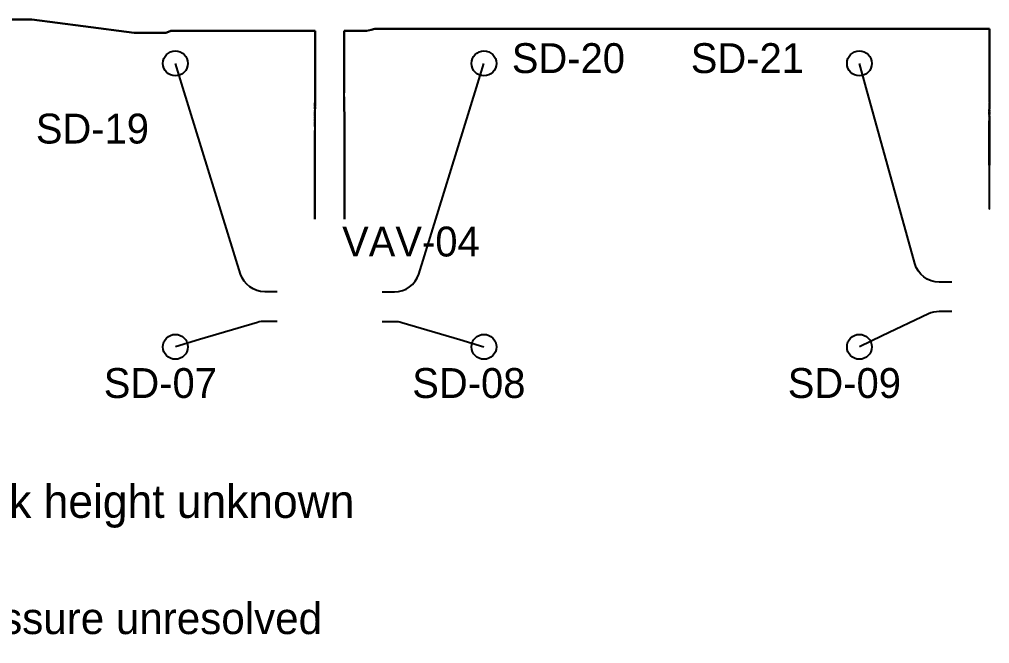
# Model space of a CAD drawing. Header units: metres. Extents: x 0.1 to 41.9, y 0.9 to 39.
# Drawn here: x 20.78 to 32.48, y 0.89 to 8.41 of the extents above; entities that cross this region are included whole.
import ezdxf

# ---------------------------------------------------------------- set-up
doc = ezdxf.new("R2010")
doc.units = ezdxf.units.M
for name, color, linetype in [('BSA_BRANCH_AXIS', 5, 'Continuous'), ('BSA_BRANCH_LABEL', 3, 'Continuous'), ('BSA_MATERIAL_SECTION', 7, 'Continuous'), ('BSA_TERMINAL_CENTRE', 3, 'Continuous'), ('BSA_VAV_LABEL', 7, 'Continuous')]:
    doc.layers.add(name, color=color, linetype=linetype)

msp = doc.modelspace()

# ---------------------------------------------------------------- linework, layer by layer
at = {"layer": 'BSA_BRANCH_AXIS'}
for points in [[(23.888, 5.124), (23.738, 5.124, -0.328731), (23.447, 5.338), (22.751, 7.585), (22.661, 7.876)], [(25.153, 5.124), (25.303, 5.124, 0.328731), (25.595, 5.338), (26.291, 7.585), (26.381, 7.876)], [(32.021, 5.242), (31.871, 5.242, -0.33707), (31.577, 5.465), (30.99, 7.583), (30.909, 7.876)], [(32.021, 4.886), (31.871, 4.886, 0.111497), (31.74, 4.857), (31.184, 4.592), (30.909, 4.461)], [(23.888, 4.768), (23.738, 4.768, 0.072274), (23.651, 4.755), (22.953, 4.548), (22.661, 4.461)], [(25.153, 4.768), (25.303, 4.768, -0.072274), (25.39, 4.755), (26.089, 4.548), (26.381, 4.461)]]:
    msp.add_lwpolyline(points, format="xyb", dxfattribs=at)
at = {"layer": 'BSA_MATERIAL_SECTION'}
for p, q in [((20.455, 8.406), (20.88, 8.406)), ((20.88, 8.406), (20.455, 8.406)), ((20.88, 8.406), (20.88, 8.406)), ((20.88, 8.406), (20.88, 8.406)), ((20.88, 8.406), (20.88, 8.406)), ((20.88, 8.406), (20.88, 8.406)), ((20.905, 8.406), (20.88, 8.406)), ((20.88, 8.406), (20.905, 8.406)), ((20.905, 8.406), (20.93, 8.406)), ((20.93, 8.406), (20.905, 8.406)), ((21.547, 8.324), (20.93, 8.406)), ((20.93, 8.406), (21.547, 8.325)), ((22.164, 8.244), (21.547, 8.325)), ((21.547, 8.324), (22.164, 8.243)), ((22.164, 8.244), (22.189, 8.244)), ((22.189, 8.243), (22.164, 8.243)), ((22.214, 8.244), (22.189, 8.244)), ((22.189, 8.243), (22.214, 8.243)), ((22.214, 8.244), (22.214, 8.244)), ((22.214, 8.244), (22.214, 8.243)), ((22.214, 8.244), (22.239, 8.244)), ((22.214, 8.244), (22.214, 8.243)), ((22.214, 8.244), (22.214, 8.244)), ((22.239, 8.243), (22.214, 8.243)), ((22.264, 8.244), (22.239, 8.244)), ((22.239, 8.243), (22.264, 8.243)), ((22.264, 8.244), (22.368, 8.244)), ((22.368, 8.243), (22.264, 8.243)), ((22.445, 8.244), (22.368, 8.244)), ((22.368, 8.243), (22.445, 8.243)), ((22.445, 8.244), (22.47, 8.244)), ((22.47, 8.243), (22.445, 8.243)), ((22.495, 8.244), (22.47, 8.244)), ((22.47, 8.243), (22.495, 8.243)), ((22.495, 8.244), (22.495, 8.243)), ((22.495, 8.244), (22.495, 8.244)), ((22.495, 8.244), (22.495, 8.244)), ((22.495, 8.244), (22.495, 8.243)), ((22.495, 8.244), (22.52, 8.244)), ((22.52, 8.243), (22.495, 8.243)), ((22.545, 8.244), (22.52, 8.244)), ((22.52, 8.243), (22.545, 8.243)), ((22.545, 8.244), (22.577, 8.257)), ((22.577, 8.256), (22.545, 8.243)), ((22.606, 8.269), (22.577, 8.257)), ((22.577, 8.256), (22.606, 8.268)), ((22.606, 8.269), (22.631, 8.269)), ((22.631, 8.268), (22.606, 8.268)), ((22.656, 8.269), (22.631, 8.269)), ((22.631, 8.268), (22.656, 8.268)), ((22.656, 8.269), (22.656, 8.268)), ((22.656, 8.269), (22.656, 8.269)), ((22.656, 8.269), (23.388, 8.269)), ((22.656, 8.268), (22.656, 8.269)), ((22.656, 8.269), (22.656, 8.269)), ((23.388, 8.268), (22.656, 8.268)), ((24.121, 8.269), (23.388, 8.269)), ((23.388, 8.268), (24.121, 8.268)), ((24.121, 8.269), (24.121, 8.269)), ((24.121, 8.268), (24.121, 8.269)), ((24.121, 8.269), (24.249, 8.269)), ((24.121, 8.269), (24.121, 8.268)), ((24.121, 8.269), (24.121, 8.269)), ((24.249, 8.268), (24.121, 8.268)), ((24.346, 8.269), (24.249, 8.269)), ((24.249, 8.268), (24.345, 8.268)), ((24.345, 7.935), (24.345, 8.268)), ((24.346, 8.269), (24.346, 7.936)), ((24.696, 8.269), (24.792, 8.269)), ((24.696, 8.269), (24.696, 7.936)), ((24.793, 8.268), (24.697, 8.268)), ((24.697, 7.935), (24.697, 8.268)), ((24.921, 8.269), (24.792, 8.269)), ((24.793, 8.268), (24.921, 8.268)), ((24.921, 8.269), (24.921, 8.269)), ((24.921, 8.269), (24.921, 8.268)), ((24.921, 8.269), (24.921, 8.268)), ((24.921, 8.269), (24.921, 8.269)), ((24.921, 8.269), (24.946, 8.269)), ((24.946, 8.268), (24.921, 8.268)), ((24.971, 8.269), (24.946, 8.269)), ((24.946, 8.268), (24.971, 8.268)), ((24.971, 8.269), (25.021, 8.282)), ((25.021, 8.281), (24.971, 8.268)), ((25.064, 8.294), (25.021, 8.282)), ((25.021, 8.281), (25.064, 8.293)), ((25.064, 8.294), (25.089, 8.294)), ((25.089, 8.293), (25.064, 8.293)), ((25.114, 8.294), (25.089, 8.294)), ((25.089, 8.293), (25.114, 8.293)), ((25.114, 8.294), (25.114, 8.294)), ((25.114, 8.294), (25.114, 8.293)), ((25.114, 8.294), (28.696, 8.294)), ((25.114, 8.293), (25.114, 8.294)), ((25.114, 8.294), (25.114, 8.294)), ((28.696, 8.293), (25.114, 8.293)), ((32.278, 8.294), (28.696, 8.294)), ((28.696, 8.293), (32.278, 8.293)), ((32.278, 8.294), (32.278, 8.294)), ((32.278, 8.293), (32.278, 8.294)), ((32.278, 8.294), (32.378, 8.294)), ((32.278, 8.294), (32.278, 8.293)), ((32.278, 8.294), (32.278, 8.294)), ((32.378, 8.293), (32.278, 8.293)), ((32.478, 8.294), (32.378, 8.294)), ((32.378, 8.293), (32.477, 8.293)), ((32.478, 8.294), (32.478, 8.104)), ((32.477, 8.104), (32.477, 8.293)), ((32.477, 8.104), (32.477, 7.914)), ((32.478, 7.914), (32.478, 8.104)), ((24.345, 7.935), (24.345, 7.602)), ((24.346, 7.602), (24.346, 7.936)), ((24.696, 7.602), (24.696, 7.936)), ((24.697, 7.935), (24.697, 7.602)), ((32.478, 7.914), (32.478, 7.914)), ((32.478, 7.914), (32.477, 7.914)), ((32.478, 7.914), (32.477, 7.914)), ((32.478, 7.914), (32.478, 7.914)), ((32.477, 7.889), (32.477, 7.914)), ((32.478, 7.914), (32.478, 7.889)), ((32.477, 7.889), (32.477, 7.864)), ((32.478, 7.864), (32.478, 7.889)), ((32.477, 7.814), (32.477, 7.864)), ((32.478, 7.864), (32.478, 7.814)), ((32.477, 7.814), (32.477, 7.771)), ((32.478, 7.771), (32.478, 7.814)), ((32.477, 7.746), (32.477, 7.771)), ((32.478, 7.771), (32.478, 7.746)), ((32.477, 7.746), (32.477, 7.721)), ((32.478, 7.721), (32.478, 7.746)), ((32.478, 7.721), (32.478, 7.721)), ((32.478, 7.721), (32.477, 7.721)), ((32.477, 7.681), (32.477, 7.721)), ((32.478, 7.721), (32.478, 7.681)), ((32.478, 7.721), (32.478, 7.721)), ((32.477, 7.721), (32.478, 7.721)), ((32.477, 7.681), (32.477, 7.641)), ((32.478, 7.641), (32.478, 7.681)), ((32.477, 7.616), (32.477, 7.641)), ((32.478, 7.641), (32.478, 7.641)), ((32.478, 7.641), (32.477, 7.641)), ((32.478, 7.641), (32.478, 7.616)), ((32.478, 7.641), (32.478, 7.641)), ((32.478, 7.641), (32.477, 7.641)), ((32.477, 7.616), (32.477, 7.591)), ((32.478, 7.591), (32.478, 7.616)), ((24.345, 7.602), (24.346, 7.602)), ((24.345, 7.602), (24.345, 7.602)), ((24.345, 7.562), (24.345, 7.602)), ((24.346, 7.602), (24.345, 7.602)), ((24.345, 7.602), (24.345, 7.602)), ((24.345, 7.562), (24.345, 7.522)), ((24.345, 7.497), (24.345, 7.522)), ((24.345, 7.522), (24.346, 7.522)), ((24.345, 7.522), (24.345, 7.522)), ((24.345, 7.522), (24.346, 7.522)), ((24.345, 7.522), (24.345, 7.522)), ((24.345, 7.497), (24.345, 7.472)), ((24.346, 7.602), (24.346, 7.562)), ((24.346, 7.522), (24.346, 7.562)), ((24.346, 7.522), (24.346, 7.497)), ((24.346, 7.472), (24.346, 7.497)), ((24.696, 7.602), (24.696, 7.602)), ((24.697, 7.602), (24.696, 7.602)), ((24.696, 7.602), (24.696, 7.562)), ((24.696, 7.602), (24.696, 7.602)), ((24.696, 7.602), (24.697, 7.602)), ((24.696, 7.522), (24.696, 7.562)), ((24.696, 7.522), (24.697, 7.522)), ((24.696, 7.522), (24.696, 7.522)), ((24.696, 7.472), (24.696, 7.522)), ((24.696, 7.522), (24.696, 7.522)), ((24.697, 7.522), (24.696, 7.522)), ((24.697, 7.562), (24.697, 7.602)), ((24.697, 7.562), (24.697, 7.522)), ((24.697, 7.472), (24.697, 7.522)), ((32.477, 7.591), (32.477, 7.589)), ((32.477, 7.588), (32.477, 7.589)), ((32.477, 7.589), (32.477, 7.589)), ((32.477, 7.583), (32.477, 7.588)), ((32.477, 7.583), (32.477, 7.58)), ((32.477, 7.58), (32.477, 7.577)), ((32.477, 7.574), (32.477, 7.577)), ((32.477, 7.57), (32.477, 7.574)), ((32.477, 7.57), (32.477, 7.567)), ((32.477, 7.56), (32.477, 7.567)), ((32.477, 7.56), (32.477, 7.557)), ((32.477, 7.546), (32.477, 7.557)), ((32.477, 7.546), (32.477, 7.544)), ((32.477, 7.544), (32.477, 7.544)), ((32.477, 7.544), (32.477, 7.54)), ((32.477, 7.532), (32.477, 7.54)), ((32.477, 7.529), (32.477, 7.532)), ((32.477, 7.524), (32.477, 7.529)), ((32.477, 7.524), (32.477, 7.52)), ((32.477, 7.516), (32.477, 7.52)), ((32.477, 7.513), (32.477, 7.516)), ((32.477, 7.513), (32.477, 7.508)), ((32.477, 7.506), (32.477, 7.508)), ((32.477, 7.502), (32.477, 7.506)), ((32.477, 7.502), (32.477, 7.495)), ((32.477, 7.491), (32.477, 7.495)), ((32.477, 7.491), (32.477, 7.49)), ((32.477, 7.49), (32.477, 7.489)), ((32.477, 7.48), (32.477, 7.489)), ((32.477, 7.489), (32.477, 7.48)), ((32.477, 7.591), (32.477, 7.591)), ((32.477, 7.591), (32.477, 7.591)), ((32.477, 7.591), (32.477, 7.591)), ((32.477, 7.591), (32.477, 7.591)), ((32.478, 7.591), (32.478, 7.591)), ((32.478, 7.589), (32.478, 7.591)), ((32.478, 7.591), (32.478, 7.591)), ((32.478, 7.591), (32.478, 7.591)), ((32.478, 7.591), (32.478, 7.591)), ((32.478, 7.589), (32.478, 7.588)), ((32.478, 7.589), (32.478, 7.589)), ((32.478, 7.588), (32.478, 7.583)), ((32.478, 7.58), (32.478, 7.583)), ((32.478, 7.577), (32.478, 7.58)), ((32.478, 7.577), (32.478, 7.574)), ((32.478, 7.574), (32.478, 7.57)), ((32.478, 7.567), (32.478, 7.57)), ((32.478, 7.567), (32.478, 7.56)), ((32.478, 7.557), (32.478, 7.56)), ((32.478, 7.557), (32.478, 7.546)), ((32.478, 7.544), (32.478, 7.546)), ((32.478, 7.544), (32.478, 7.544)), ((32.478, 7.54), (32.478, 7.544)), ((32.478, 7.54), (32.478, 7.532)), ((32.478, 7.532), (32.478, 7.529)), ((32.478, 7.529), (32.478, 7.524)), ((32.478, 7.52), (32.478, 7.524)), ((32.478, 7.52), (32.478, 7.516)), ((32.478, 7.516), (32.478, 7.513)), ((32.478, 7.508), (32.478, 7.513)), ((32.478, 7.508), (32.478, 7.506)), ((32.478, 7.506), (32.478, 7.502)), ((32.478, 7.495), (32.478, 7.502)), ((32.478, 7.495), (32.477, 7.491)), ((32.477, 7.49), (32.477, 7.491)), ((32.477, 7.489), (32.477, 7.49)), ((24.344, 7.406), (24.345, 7.411)), ((24.344, 7.406), (24.344, 7.401)), ((24.344, 7.398), (24.344, 7.401)), ((24.344, 7.395), (24.344, 7.398)), ((24.344, 7.395), (24.344, 7.39)), ((24.344, 7.387), (24.344, 7.39)), ((24.344, 7.383), (24.344, 7.387)), ((24.344, 7.383), (24.344, 7.376)), ((24.344, 7.373), (24.344, 7.376)), ((24.344, 7.373), (24.344, 7.372)), ((24.344, 7.372), (24.344, 7.371)), ((24.344, 7.361), (24.344, 7.371)), ((24.345, 7.472), (24.345, 7.472)), ((24.345, 7.472), (24.345, 7.472)), ((24.345, 7.472), (24.345, 7.471)), ((24.345, 7.472), (24.345, 7.472)), ((24.345, 7.472), (24.345, 7.472)), ((24.345, 7.469), (24.345, 7.471)), ((24.345, 7.471), (24.345, 7.471)), ((24.345, 7.465), (24.345, 7.469)), ((24.345, 7.465), (24.345, 7.462)), ((24.345, 7.462), (24.345, 7.459)), ((24.345, 7.456), (24.345, 7.459)), ((24.345, 7.451), (24.345, 7.456)), ((24.345, 7.451), (24.345, 7.449)), ((24.345, 7.441), (24.345, 7.449)), ((24.345, 7.441), (24.345, 7.439)), ((24.345, 7.428), (24.345, 7.439)), ((24.346, 7.439), (24.345, 7.428)), ((24.345, 7.428), (24.345, 7.426)), ((24.345, 7.426), (24.345, 7.428)), ((24.345, 7.426), (24.345, 7.425)), ((24.345, 7.425), (24.345, 7.426)), ((24.345, 7.425), (24.345, 7.422)), ((24.345, 7.422), (24.345, 7.425)), ((24.345, 7.414), (24.345, 7.422)), ((24.345, 7.422), (24.345, 7.414)), ((24.345, 7.411), (24.345, 7.414)), ((24.345, 7.414), (24.345, 7.411)), ((24.345, 7.411), (24.345, 7.406)), ((24.345, 7.401), (24.345, 7.406)), ((24.345, 7.401), (24.345, 7.398)), ((24.345, 7.398), (24.345, 7.395)), ((24.345, 7.39), (24.345, 7.395)), ((24.345, 7.39), (24.345, 7.387)), ((24.345, 7.387), (24.345, 7.383)), ((24.345, 7.376), (24.345, 7.383)), ((24.345, 7.376), (24.345, 7.373)), ((24.345, 7.372), (24.345, 7.373)), ((24.345, 7.371), (24.345, 7.372)), ((24.345, 7.371), (24.345, 7.361)), ((24.346, 7.472), (24.346, 7.472)), ((24.346, 7.471), (24.346, 7.472)), ((24.346, 7.472), (24.346, 7.472)), ((24.346, 7.472), (24.346, 7.472)), ((24.346, 7.472), (24.346, 7.472)), ((24.346, 7.471), (24.346, 7.469)), ((24.346, 7.471), (24.346, 7.471)), ((24.346, 7.469), (24.346, 7.465)), ((24.346, 7.462), (24.346, 7.465)), ((24.346, 7.459), (24.346, 7.462)), ((24.346, 7.459), (24.346, 7.456)), ((24.346, 7.456), (24.346, 7.451)), ((24.346, 7.449), (24.346, 7.451)), ((24.346, 7.449), (24.346, 7.441)), ((24.346, 7.439), (24.346, 7.441)), ((24.696, 7.472), (24.699, 7.117)), ((24.699, 7.117), (24.697, 7.472)), ((32.476, 7.457), (32.476, 7.463)), ((32.476, 7.457), (32.476, 7.454)), ((32.476, 7.454), (32.476, 7.451)), ((32.476, 7.449), (32.476, 7.451)), ((32.476, 7.446), (32.476, 7.449)), ((32.476, 7.446), (32.476, 7.442)), ((32.476, 7.441), (32.476, 7.442)), ((32.476, 7.441), (32.476, 7.441)), ((32.476, 7.441), (32.476, 7.439)), ((32.476, 7.438), (32.476, 7.439)), ((32.476, 7.438), (32.476, 7.432)), ((32.476, 7.431), (32.476, 7.432)), ((32.476, 7.43), (32.476, 7.431)), ((32.476, 7.43), (32.476, 7.426)), ((32.476, 7.422), (32.476, 7.426)), ((32.476, 7.42), (32.476, 7.422)), ((32.476, 7.422), (32.476, 7.422)), ((32.476, 7.422), (32.476, 7.422)), ((32.476, 7.42), (32.476, 7.418)), ((32.476, 7.418), (32.476, 7.418)), ((32.476, 7.418), (32.476, 7.418)), ((32.476, 7.413), (32.476, 7.418)), ((32.476, 7.413), (32.476, 7.407)), ((32.476, 7.405), (32.476, 7.407)), ((32.476, 7.405), (32.476, 7.405)), ((32.476, 7.405), (32.476, 7.404)), ((32.476, 7.401), (32.476, 7.404)), ((32.476, 7.401), (32.476, 7.4)), ((32.476, 7.399), (32.476, 7.4)), ((32.476, 7.397), (32.476, 7.399)), ((32.476, 7.397), (32.476, 7.395)), ((32.476, 7.393), (32.476, 7.395)), ((32.476, 7.391), (32.476, 7.393)), ((32.476, 7.391), (32.476, 7.389)), ((32.476, 7.389), (32.476, 7.387)), ((32.476, 7.385), (32.476, 7.387)), ((32.476, 7.385), (32.476, 7.384)), ((32.476, 7.383), (32.476, 7.384)), ((32.476, 7.382), (32.476, 7.383)), ((32.476, 7.379), (32.476, 7.382)), ((32.476, 7.379), (32.476, 7.377)), ((32.476, 7.377), (32.476, 7.376)), ((32.476, 7.373), (32.476, 7.376)), ((32.476, 7.371), (32.476, 7.373)), ((32.476, 7.373), (32.476, 7.373)), ((32.476, 7.371), (32.476, 7.371)), ((32.476, 7.366), (32.476, 7.371)), ((32.477, 7.48), (32.477, 7.474)), ((32.477, 7.474), (32.477, 7.48)), ((32.477, 7.472), (32.477, 7.474)), ((32.477, 7.474), (32.477, 7.472)), ((32.477, 7.47), (32.477, 7.472)), ((32.477, 7.472), (32.477, 7.47)), ((32.477, 7.47), (32.477, 7.467)), ((32.477, 7.467), (32.477, 7.47)), ((32.477, 7.466), (32.477, 7.467)), ((32.477, 7.467), (32.477, 7.466)), ((32.476, 7.463), (32.477, 7.466)), ((32.477, 7.466), (32.477, 7.463)), ((32.477, 7.463), (32.477, 7.457)), ((32.477, 7.454), (32.477, 7.457)), ((32.477, 7.451), (32.477, 7.454)), ((32.477, 7.451), (32.477, 7.449)), ((32.477, 7.449), (32.477, 7.446)), ((32.477, 7.442), (32.477, 7.446)), ((32.477, 7.442), (32.477, 7.441)), ((32.477, 7.439), (32.477, 7.441)), ((32.477, 7.441), (32.477, 7.441)), ((32.477, 7.439), (32.477, 7.438)), ((32.477, 7.432), (32.477, 7.438)), ((32.477, 7.432), (32.477, 7.431)), ((32.477, 7.431), (32.477, 7.43)), ((32.477, 7.426), (32.477, 7.43)), ((32.477, 7.426), (32.477, 7.422)), ((32.477, 7.422), (32.477, 7.42)), ((32.477, 7.422), (32.477, 7.422)), ((32.477, 7.422), (32.477, 7.422)), ((32.477, 7.418), (32.477, 7.42)), ((32.477, 7.418), (32.477, 7.418)), ((32.477, 7.418), (32.477, 7.418)), ((32.477, 7.413), (32.477, 7.418)), ((32.477, 7.413), (32.477, 7.407)), ((32.477, 7.407), (32.477, 7.405)), ((32.477, 7.405), (32.477, 7.405)), ((32.477, 7.404), (32.477, 7.405)), ((32.477, 7.404), (32.477, 7.401)), ((32.477, 7.4), (32.477, 7.401)), ((32.477, 7.4), (32.477, 7.399)), ((32.477, 7.399), (32.477, 7.397)), ((32.477, 7.395), (32.477, 7.397)), ((32.477, 7.395), (32.477, 7.393)), ((32.477, 7.393), (32.477, 7.391)), ((32.477, 7.389), (32.477, 7.391)), ((32.477, 7.387), (32.477, 7.389)), ((32.477, 7.387), (32.477, 7.385)), ((32.477, 7.384), (32.477, 7.385)), ((32.477, 7.384), (32.477, 7.383)), ((32.477, 7.383), (32.477, 7.382)), ((32.477, 7.382), (32.477, 7.379)), ((32.477, 7.377), (32.477, 7.379)), ((32.477, 7.376), (32.477, 7.377)), ((32.477, 7.376), (32.477, 7.373)), ((32.477, 7.373), (32.477, 7.373)), ((32.477, 7.373), (32.477, 7.371)), ((32.477, 7.371), (32.477, 7.371)), ((32.477, 7.371), (32.477, 7.366)), ((24.343, 7.281), (24.343, 7.282)), ((24.343, 7.278), (24.343, 7.281)), ((24.343, 7.278), (24.343, 7.277)), ((24.343, 7.275), (24.343, 7.277)), ((24.343, 7.273), (24.343, 7.275)), ((24.343, 7.273), (24.343, 7.27)), ((24.343, 7.27), (24.343, 7.269)), ((24.343, 7.267), (24.343, 7.269)), ((24.343, 7.267), (24.343, 7.266)), ((24.343, 7.265), (24.343, 7.266)), ((24.343, 7.264), (24.343, 7.265)), ((24.343, 7.261), (24.343, 7.264)), ((24.343, 7.261), (24.343, 7.259)), ((24.343, 7.259), (24.343, 7.258)), ((24.343, 7.255), (24.343, 7.258)), ((24.343, 7.255), (24.343, 7.254)), ((24.343, 7.253), (24.343, 7.254)), ((24.344, 7.361), (24.344, 7.355)), ((24.344, 7.353), (24.344, 7.355)), ((24.344, 7.351), (24.344, 7.353)), ((24.344, 7.351), (24.344, 7.349)), ((24.344, 7.348), (24.344, 7.349)), ((24.344, 7.345), (24.344, 7.348)), ((24.344, 7.339), (24.344, 7.345)), ((24.344, 7.339), (24.344, 7.336)), ((24.344, 7.336), (24.344, 7.333)), ((24.344, 7.33), (24.344, 7.333)), ((24.344, 7.328), (24.344, 7.33)), ((24.344, 7.328), (24.344, 7.324)), ((24.344, 7.323), (24.344, 7.324)), ((24.344, 7.323), (24.344, 7.323)), ((24.344, 7.323), (24.344, 7.321)), ((24.344, 7.319), (24.344, 7.321)), ((24.344, 7.319), (24.344, 7.313)), ((24.344, 7.312), (24.344, 7.313)), ((24.344, 7.311), (24.344, 7.312)), ((24.344, 7.311), (24.344, 7.308)), ((24.344, 7.304), (24.344, 7.308)), ((24.345, 7.308), (24.344, 7.304)), ((24.344, 7.304), (24.344, 7.304)), ((24.344, 7.304), (24.344, 7.303)), ((24.344, 7.303), (24.344, 7.304)), ((24.344, 7.304), (24.344, 7.304)), ((24.344, 7.302), (24.344, 7.303)), ((24.344, 7.303), (24.344, 7.302)), ((24.344, 7.302), (24.344, 7.3)), ((24.344, 7.3), (24.344, 7.302)), ((24.344, 7.299), (24.344, 7.3)), ((24.344, 7.3), (24.344, 7.299)), ((24.344, 7.299), (24.344, 7.299)), ((24.344, 7.299), (24.344, 7.299)), ((24.344, 7.295), (24.344, 7.299)), ((24.344, 7.295), (24.344, 7.299)), ((24.344, 7.295), (24.344, 7.289)), ((24.344, 7.295), (24.344, 7.289)), ((24.344, 7.287), (24.344, 7.289)), ((24.344, 7.289), (24.344, 7.287)), ((24.344, 7.287), (24.344, 7.286)), ((24.344, 7.286), (24.344, 7.287)), ((24.343, 7.282), (24.344, 7.286)), ((24.344, 7.286), (24.344, 7.286)), ((24.344, 7.286), (24.344, 7.282)), ((24.344, 7.286), (24.344, 7.286)), ((24.343, 7.282), (24.343, 7.282)), ((24.344, 7.282), (24.344, 7.281)), ((24.344, 7.282), (24.344, 7.282)), ((24.344, 7.281), (24.344, 7.278)), ((24.344, 7.277), (24.344, 7.278)), ((24.344, 7.277), (24.344, 7.275)), ((24.344, 7.275), (24.344, 7.273)), ((24.344, 7.27), (24.344, 7.273)), ((24.344, 7.269), (24.344, 7.27)), ((24.344, 7.269), (24.344, 7.267)), ((24.344, 7.266), (24.344, 7.267)), ((24.344, 7.266), (24.344, 7.265)), ((24.344, 7.265), (24.344, 7.264)), ((24.344, 7.264), (24.344, 7.261)), ((24.344, 7.259), (24.344, 7.261)), ((24.344, 7.258), (24.344, 7.259)), ((24.344, 7.258), (24.344, 7.255)), ((24.344, 7.254), (24.344, 7.255)), ((24.344, 7.254), (24.344, 7.253)), ((24.345, 7.355), (24.345, 7.361)), ((24.345, 7.355), (24.345, 7.353)), ((24.345, 7.353), (24.345, 7.351)), ((24.345, 7.349), (24.345, 7.351)), ((24.345, 7.349), (24.345, 7.348)), ((24.345, 7.348), (24.345, 7.345)), ((24.345, 7.345), (24.345, 7.339)), ((24.345, 7.336), (24.345, 7.339)), ((24.345, 7.333), (24.345, 7.336)), ((24.345, 7.333), (24.345, 7.33)), ((24.345, 7.33), (24.345, 7.328)), ((24.345, 7.324), (24.345, 7.328)), ((24.345, 7.324), (24.345, 7.323)), ((24.345, 7.321), (24.345, 7.323)), ((24.345, 7.323), (24.345, 7.323)), ((24.345, 7.321), (24.345, 7.319)), ((24.345, 7.313), (24.345, 7.319)), ((24.345, 7.313), (24.345, 7.312)), ((24.345, 7.312), (24.345, 7.311)), ((24.345, 7.308), (24.345, 7.311)), ((32.476, 7.34), (32.475, 7.332)), ((32.475, 7.332), (32.475, 7.324)), ((32.475, 7.323), (32.475, 7.324)), ((32.475, 7.321), (32.475, 7.323)), ((32.475, 7.321), (32.475, 7.314)), ((32.475, 7.308), (32.475, 7.314)), ((32.475, 7.304), (32.475, 7.308)), ((32.475, 7.303), (32.475, 7.304)), ((32.475, 7.303), (32.475, 7.301)), ((32.475, 7.301), (32.475, 7.297)), ((32.475, 7.294), (32.475, 7.297)), ((32.475, 7.294), (32.475, 7.292)), ((32.475, 7.292), (32.475, 7.288)), ((32.475, 7.282), (32.475, 7.288)), ((32.475, 7.279), (32.475, 7.282)), ((32.475, 7.278), (32.475, 7.279)), ((32.475, 7.278), (32.475, 7.275)), ((32.475, 7.272), (32.475, 7.275)), ((32.475, 7.27), (32.475, 7.272)), ((32.475, 7.267), (32.475, 7.27)), ((32.475, 7.267), (32.475, 7.261)), ((32.475, 7.255), (32.475, 7.261)), ((32.475, 7.255), (32.475, 7.253)), ((32.476, 7.366), (32.476, 7.363)), ((32.476, 7.362), (32.476, 7.363)), ((32.476, 7.363), (32.476, 7.363)), ((32.476, 7.362), (32.476, 7.361)), ((32.476, 7.361), (32.476, 7.362)), ((32.476, 7.361), (32.476, 7.359)), ((32.476, 7.359), (32.476, 7.361)), ((32.476, 7.358), (32.476, 7.359)), ((32.476, 7.359), (32.476, 7.358)), ((32.476, 7.354), (32.476, 7.358)), ((32.476, 7.354), (32.476, 7.358)), ((32.476, 7.354), (32.476, 7.349)), ((32.476, 7.354), (32.476, 7.349)), ((32.476, 7.345), (32.476, 7.349)), ((32.476, 7.345), (32.476, 7.349)), ((32.476, 7.345), (32.476, 7.34)), ((32.476, 7.34), (32.476, 7.345)), ((32.476, 7.332), (32.476, 7.34)), ((32.476, 7.332), (32.476, 7.324)), ((32.476, 7.323), (32.476, 7.324)), ((32.476, 7.321), (32.476, 7.323)), ((32.476, 7.314), (32.476, 7.321)), ((32.476, 7.314), (32.476, 7.308)), ((32.476, 7.308), (32.476, 7.304)), ((32.476, 7.304), (32.476, 7.303)), ((32.476, 7.301), (32.476, 7.303)), ((32.476, 7.301), (32.476, 7.297)), ((32.476, 7.294), (32.476, 7.297)), ((32.476, 7.292), (32.476, 7.294)), ((32.476, 7.288), (32.476, 7.292)), ((32.476, 7.288), (32.476, 7.282)), ((32.476, 7.282), (32.476, 7.279)), ((32.476, 7.279), (32.476, 7.278)), ((32.476, 7.275), (32.476, 7.278)), ((32.476, 7.275), (32.476, 7.272)), ((32.476, 7.272), (32.476, 7.27)), ((32.476, 7.27), (32.476, 7.267)), ((32.476, 7.261), (32.476, 7.267)), ((32.476, 7.261), (32.476, 7.255)), ((32.476, 7.253), (32.476, 7.255)), ((32.476, 7.363), (32.477, 7.366)), ((32.476, 7.363), (32.476, 7.362)), ((32.476, 7.363), (32.476, 7.363)), ((24.342, 7.153), (24.343, 7.156)), ((24.342, 7.152), (24.342, 7.153)), ((24.342, 7.149), (24.342, 7.152)), ((24.342, 7.149), (24.342, 7.143)), ((24.342, 7.137), (24.342, 7.143)), ((24.342, 7.137), (24.342, 7.134)), ((24.343, 7.253), (24.343, 7.252)), ((24.343, 7.247), (24.343, 7.252)), ((24.343, 7.247), (24.343, 7.245)), ((24.343, 7.244), (24.343, 7.245)), ((24.343, 7.244), (24.343, 7.244)), ((24.343, 7.244), (24.343, 7.242)), ((24.343, 7.242), (24.343, 7.24)), ((24.343, 7.24), (24.343, 7.24)), ((24.343, 7.235), (24.343, 7.24)), ((24.343, 7.235), (24.343, 7.23)), ((24.343, 7.227), (24.343, 7.23)), ((24.343, 7.227), (24.343, 7.222)), ((24.343, 7.222), (24.343, 7.213)), ((24.343, 7.213), (24.343, 7.206)), ((24.343, 7.204), (24.343, 7.206)), ((24.343, 7.202), (24.343, 7.204)), ((24.343, 7.202), (24.343, 7.196)), ((24.343, 7.189), (24.343, 7.196)), ((24.343, 7.186), (24.343, 7.189)), ((24.343, 7.185), (24.343, 7.186)), ((24.343, 7.185), (24.343, 7.183)), ((24.343, 7.183), (24.343, 7.178)), ((24.343, 7.183), (24.343, 7.178)), ((24.343, 7.176), (24.343, 7.178)), ((24.343, 7.176), (24.343, 7.178)), ((24.343, 7.176), (24.343, 7.174)), ((24.343, 7.174), (24.343, 7.176)), ((24.343, 7.174), (24.343, 7.169)), ((24.343, 7.169), (24.343, 7.174)), ((24.343, 7.164), (24.343, 7.169)), ((24.343, 7.169), (24.343, 7.164)), ((24.343, 7.161), (24.343, 7.164)), ((24.343, 7.164), (24.343, 7.161)), ((24.343, 7.159), (24.343, 7.161)), ((24.343, 7.161), (24.343, 7.159)), ((24.343, 7.159), (24.343, 7.156)), ((24.343, 7.156), (24.343, 7.159)), ((24.343, 7.156), (24.343, 7.153)), ((24.343, 7.153), (24.343, 7.152)), ((24.343, 7.152), (24.343, 7.149)), ((24.343, 7.143), (24.343, 7.149)), ((24.343, 7.143), (24.343, 7.137)), ((24.343, 7.134), (24.343, 7.137)), ((24.344, 7.252), (24.344, 7.253)), ((24.344, 7.252), (24.344, 7.247)), ((24.344, 7.245), (24.344, 7.247)), ((24.344, 7.245), (24.344, 7.244)), ((24.344, 7.244), (24.344, 7.244)), ((24.344, 7.242), (24.344, 7.244)), ((24.344, 7.24), (24.344, 7.242)), ((24.344, 7.24), (24.344, 7.24)), ((24.344, 7.235), (24.344, 7.24)), ((24.344, 7.235), (24.344, 7.23)), ((24.344, 7.227), (24.344, 7.23)), ((24.344, 7.222), (24.344, 7.227)), ((24.344, 7.213), (24.344, 7.222)), ((24.344, 7.213), (24.344, 7.206)), ((24.344, 7.204), (24.344, 7.206)), ((24.344, 7.202), (24.344, 7.204)), ((24.344, 7.196), (24.344, 7.202)), ((24.344, 7.196), (24.344, 7.189)), ((24.344, 7.189), (24.344, 7.186)), ((24.344, 7.186), (24.344, 7.185)), ((24.343, 7.183), (24.344, 7.185)), ((32.475, 7.253), (32.475, 7.248)), ((32.475, 7.248), (32.475, 7.244)), ((32.475, 7.242), (32.475, 7.244)), ((32.475, 7.242), (32.475, 7.235)), ((32.475, 7.235), (32.475, 7.185)), ((32.475, 7.185), (32.475, 7.185)), ((32.476, 7.185), (32.475, 7.185)), ((32.475, 6.652), (32.475, 7.185)), ((32.475, 7.185), (32.475, 7.185)), ((32.475, 7.185), (32.476, 7.185)), ((32.476, 7.248), (32.476, 7.253)), ((32.476, 7.244), (32.476, 7.248)), ((32.476, 7.244), (32.476, 7.242)), ((32.476, 7.235), (32.476, 7.242)), ((32.476, 7.235), (32.476, 7.185)), ((32.476, 7.185), (32.476, 6.652)), ((24.342, 7.134), (24.342, 7.13)), ((24.342, 7.13), (24.342, 7.126)), ((24.342, 7.123), (24.342, 7.126)), ((24.342, 7.123), (24.342, 7.117)), ((24.342, 7.117), (24.342, 7.067)), ((24.342, 7.067), (24.343, 7.067)), ((24.342, 6.533), (24.342, 7.067)), ((24.343, 7.067), (24.342, 7.067)), ((24.343, 7.13), (24.343, 7.134)), ((24.343, 7.126), (24.343, 7.13)), ((24.343, 7.126), (24.343, 7.123)), ((24.343, 7.117), (24.343, 7.123)), ((24.343, 7.117), (24.343, 7.067)), ((24.343, 7.067), (24.343, 7.067)), ((24.343, 7.067), (24.343, 6.533)), ((24.343, 7.067), (24.343, 7.067)), ((24.699, 7.067), (24.699, 7.117)), ((24.699, 7.117), (24.699, 7.067)), ((24.699, 7.067), (24.699, 7.067)), ((24.699, 6), (24.699, 7.067)), ((24.699, 7.067), (24.699, 6)), ((24.699, 7.067), (24.699, 7.067)), ((32.475, 6.652), (32.475, 6.118)), ((32.476, 6.118), (32.476, 6.652)), ((24.342, 6.533), (24.342, 6)), ((24.343, 6), (24.343, 6.533)), ((32.475, 6.118), (32.475, 6.118)), ((32.476, 6.118), (32.475, 6.118)), ((24.342, 6), (24.343, 6)), ((24.343, 6), (24.343, 6)), ((24.699, 6), (24.699, 6))]:
    msp.add_line(p, q, dxfattribs=at)
at = {"layer": 'BSA_TERMINAL_CENTRE'}
for centre in [(22.661, 7.876), (26.381, 7.876), (30.909, 7.876), (22.661, 4.461), (26.381, 4.461), (30.909, 4.461)]:
    msp.add_circle(centre, 0.15, dxfattribs=at)

# ---------------------------------------------------------------- texts
for s, height, p in [('Branch proxy: nominal8in,R=1.5D,304.8mm drop ASSUMED;actual ceiling/neck height unknown', 0.4, (2, 2.4)), ('Main114conditional/4gaps only;branch product,bend losses,installation and full pressure unresolved', 0.38, (2, 1))]:
    msp.add_text(s, height=height).set_placement(p)
at = {"layer": 'BSA_BRANCH_LABEL'}
for s, p in [('SD-20', (26.717, 7.76)), ('SD-21', (28.875, 7.76)), ('SD-19', (20.978, 6.911)), ('SD-07', (21.797, 3.845)), ('SD-08', (25.517, 3.845)), ('SD-09', (30.045, 3.845))]:
    msp.add_text(s, height=0.36, dxfattribs=at).set_placement(p)
at = {"layer": 'BSA_VAV_LABEL'}
msp.add_text('VAV-04', height=0.36, dxfattribs=at).set_placement((24.671, 5.55))

doc.saveas('drawing.dxf')
